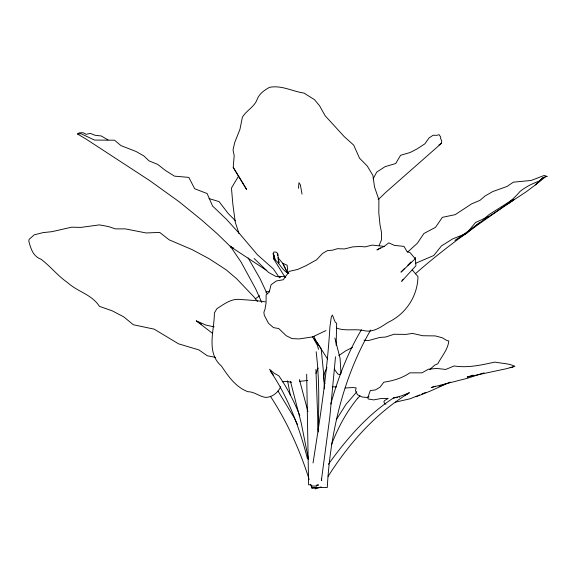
<?xml version="1.0" encoding="UTF-8"?>
<svg xmlns="http://www.w3.org/2000/svg" width="576" height="576" viewBox="0 0 576 576"><rect width="100%" height="100%" fill="white"/><g stroke="black" fill="none" stroke-linecap="round" stroke-linejoin="round"><path stroke-width="0.86" d="M285.25 277.582L273.492 258.595L273.895 255.074L273.096 253.807L273.917 251.971L276.545 252.238L277.754 253.987L278.964 263.016L277.956 257.702L282.744 263.282L287.698 273.283M404.698 268.358L400.961 272.138L415.26 258.761L415.289 257.645L415.908 265.745L401.674 281.34L403.229 279.194M378.122 199.714L385.841 192.298L441.562 143.244L441.677 140.666L440.597 138.55L440.705 137.203L439.222 134.698L436.774 135.302L433.08 135.252L429.041 137.981L424.85 143.849L416.866 149.033L410.026 152.546L400.579 155.282L395.719 163.519L385.085 166.666L376.726 172.094L373.133 178.826M336.146 345.276L336.658 323.438C333.785 321.372 334.08 317.664 332.28 315.029L331.25 317.282L329.904 327.053C327.218 372.665 320.134 417.888 313.034 462.974M317.959 429.926C319.19 403.87 319.291 377.633 316.145 351.706M335.513 356.738L329.846 416.801L321.343 480.708M233.215 167.378L246.506 189.274L233.215 167.378L234.187 155.556L233.028 150.012L234.763 142.344L239.94 129.377L242.366 117.259C246.312 110.498 254.47 106.92 257.17 99.346C259.301 93.715 264.42 90.101 269.518 87.336C281.635 84.967 292.363 91.382 303.948 93.074L314.446 99.612L319.5 105.653L325.152 115.783L344.441 136.829L353.714 145.13L359.482 158.134L367.272 166.025L372.924 175.478L374.515 186.941L378.886 199.706L378.814 212.99L379.994 224.827L381.449 232.121L381.499 239.825L379.188 245.326M321.242 487.123L312.113 488.426L310.644 484.517M330.811 404.071C337.954 378.245 347.594 352.872 361.404 329.846M318.197 368.028L315.95 373.406M331.402 444.751C337.874 428.069 346.291 412.013 357.732 398.174L357.466 398.498L359.964 395.928M327.002 367.718L324.907 371.909L323.662 376.106L323.676 379.181M336.24 419.767L346.082 404.23L356.832 391.766M370.678 330.012C343.073 377.683 330.3 432.835 327.269 487.498L312.797 487.498M238.68 175.925L231.451 188.057L232.884 204.516L235.274 222.235L239.04 233.618M316.418 486.763L315.086 488.902L321.12 487.159M280.742 386.662C278.078 392.58 272.434 397.21 265.795 397.418C259.387 396.634 254.498 391.666 247.853 391.702C235.807 387.23 228.269 376.308 221.45 366.048C205.704 352.577 214.481 330.422 214.366 312.977L216.893 308.686C224.078 304.164 231.437 298.159 240.638 299.513C248.933 300.089 256.968 300.499 265.183 301.838M328.075 476.402C349.07 443.318 375.725 413.194 409.428 392.688L401.285 395.957L393.523 397.958C367.308 414.886 346.457 439.092 328.406 464.299M311.645 487.901L312.242 487.094M429.595 369.706L434.686 365.126L437.825 363.766C441.576 356.479 448.02 349.423 448.79 340.963L446.818 340.502L442.217 337.745L435.283 335.916L422.755 335.729L412.438 333.403L406.051 334.404L394.099 334.253L385.567 337.039L379.908 337.428L368.309 340.596L364.039 340.186M471.773 228.643C487.598 215.914 506.894 207.259 520.034 191.434C525.946 186.746 532.836 183.298 539.856 180.857L542.657 177.926L545.99 176.458L547.2 176.443L544.126 175.486L531.158 180.461L513.396 182.167L506.974 186.48L492.71 191.578L485.165 195.926L479.844 200.419L471.694 203.825L455.162 214.668L442.361 217.346L435.542 227.311L423.958 233.474L417.262 243.353L407.477 252.216M407.815 265.212L410.926 262.058M259.682 295.726L255.125 298.951M542.657 177.926L535.385 184.896L526.471 191.621L506.29 204.847L514.591 199.246C480.449 222.674 446.378 246.362 415.31 273.838M539.856 180.857L535.385 184.896L545.99 176.458M479.369 222.768L466.33 233.532L454.939 240.415L469.577 230.177M483.962 218.909L489.218 214.488L512.186 199.973M266.638 270.461L230.494 246.65L217.325 233.806L201.578 219.953L179.086 201.715L149.616 180.533L86.09 139.09L77.537 133.999L79.171 132.833L83.088 132.703L86.126 134.294L90.317 133.423L95.098 135.288L101.261 135.965L108.043 139.918M281.088 276.689L279.425 277.834L273.463 269.021L257.422 254.743L240.3 234.547L226.699 219.55L212.587 206.035L207.122 193.55L194.681 188.741L188.813 177.394L174.463 176.141L165.377 170.438L157.694 164.383L149.047 160.891L143.834 155.916L136.015 151.466L120.917 145.598L114.581 140.206L94.493 140.069L80.971 133.704L77.537 133.999M338.796 355.622L345.787 350.813L352.433 347.45M380.347 247.882L376.906 249.948L384.163 246.391L388.786 242.856L394.423 245.383L404.057 246.406L407.002 251.568L410.062 252.626L415.26 258.761M438.898 144.994L441.562 143.244M407.93 393.782L405.194 395.194M488.513 216.605L475.567 222.487L466.33 233.532L452.822 238.795L441.454 245.909L433.771 255.506L415.634 263.29M472.99 375.163L467.15 377.078L506.592 368.676L514.901 366.307C508.716 363.254 501.653 363.514 494.95 362.088C481.615 364.946 467.95 368.186 454.118 365.954L445.752 369.446L436.615 368.431L428.378 369.245L421.963 372.845L409.86 372.83C402.07 378.223 393.098 380.815 383.854 382.176L380.045 387.144L375.451 389.93L370.274 390.542L367.776 397.894L368.287 398.988L373.716 399.902L380.419 398.621L388.217 398.412L384.696 400.471L383.904 401.566L384.487 403.466L385.898 404.208M450.187 382.09L430.265 391.097L416.124 396.727M418.032 395.604L419.587 394.963M421.92 393.998L425.808 392.386M438.97 386.597L446.918 383.4M417.254 395.914L410.285 398.714L395.388 402.199M325.987 330.574L312.624 336.895L299.124 338.926L291.938 338.587L286.157 335.671L278.726 328.529L273.528 327.636L268.423 323.215L264.262 315.13L263.88 312.228L264.946 309.506L266.069 302.94L266.126 294.826L269.23 292.183L271.066 284.753L276.307 280.987L283.241 279.763L289.31 271.368L297.886 269.374L306.238 265.55L316.649 259.762L322.466 253.498L327.406 250.61L332.525 250.2L337.478 248.681L344.506 248.94L352.714 246.895L360.029 246.478L365.134 246.888L372.276 245.081L384.163 246.391M483.998 372.859L467.186 378.338L431.201 387.518L435.456 386.165M399.175 397.217L399.686 397.058M284.846 276.091L283.169 276.595L275.954 276.451L268.618 272.484L254.146 258.494M265.846 292.205L269.611 291.125M369.007 396.828L366.638 397.426L362.138 397.022L357.473 394.69L355.457 390.622L356.213 387.936L352.908 387.533L345.118 387.994M510.07 367.733L513.072 366.977M299.498 381.334L307.634 380.498M282.204 381.838L285.502 381.362L291.73 382.226M395.676 397.721L397.426 397.469M394.798 397.85L393.278 398.002M332.222 386.827L336.463 386.885M316.85 484.913L318.557 484.942L315.418 486.079L313.445 486.079L311.674 485.813L310.867 484.819L308.614 484.783L306.67 374.198M214.171 326.851L205.956 325.109L196.308 320.882L212.666 333.468M215.525 357.365L207.317 355.766L198.922 349.913L178.517 343.814L154.202 329.162L133.286 324.727L123.804 316.886L112.234 310.846L99.468 306.353C91.505 294.178 77.854 291.989 67.622 282.614C57.751 275.875 50.458 266.321 40.982 259.171C32.897 256.32 30.794 248.422 28.8 241.171L29.124 239.386L34.15 234.893L42.962 232.625L52.006 231.66L71.705 227.182L80.914 227.398L99.418 224.885L108.504 226.555L115.38 228.874L125.338 228.881L146.153 232.963L159.703 232.409L169.142 239.818L192.024 249.574L209.21 258.782L226.109 269.777L236.599 278.698L254.434 297.418L257.45 301.45M336.658 328.09C345.773 331.553 355.565 328.32 364.91 330.833C373.651 332.431 381.132 326.902 388.044 322.38C405.835 314.057 417.614 296.28 417.974 276.602L412.164 269.842M209.009 198.533L219.11 201.629L228.161 213.458L235.49 220.824M233.633 248.314L230.494 246.65L233.568 248.321M288.763 273.384C281.772 270.727 279.706 262.382 273.492 258.595M201.542 324.245L196.308 320.882M321.084 348.329L314.748 339.797L314.035 336.456M273.47 375.336L269.568 369.245L273.924 373.061L278.906 375.919C287.496 388.253 294.242 401.789 299.837 415.721M334.296 369.13L337.745 373.975L339.401 374.587L340.985 373.615L340.078 358.301L334.872 337.982M278.006 391.09L294.091 417.55L297.576 424.627M230.198 245.981L241.121 262.152L255.614 288.749L261.785 302.494M270.396 396.281C287.186 421.942 300.01 450.194 309.139 479.441M314.244 338.256L327.55 358.999M318.168 344.153L315.914 340.942L315.194 338.868M270.454 371.261C288.468 397.699 299.614 428.069 307.483 458.899M248.119 257.868L259.992 278.575L267.156 293.789M312.502 336.722L317.398 345.334L318.528 349.402M287.626 273.233L282.744 263.282L287.165 265.219L287.914 273.118M323.95 380.7L325.008 383.695M273.096 253.807L275.033 259.358L273.895 255.074M290.426 381.269L301.241 423.108L308.47 459.338M299.39 379.534L307.944 411.581M287.561 380.794L290.383 395.431M302.033 194.112L300.326 184.723L298.958 182.729L298.454 188.316M321.473 478.699L321.761 480.427M321.199 349.157L323.87 375.782L324.367 388.879M277.754 253.987L277.841 255.47M314.518 338.472L314.597 340.229M315.914 369.281L318.254 431.986"/></g></svg>
